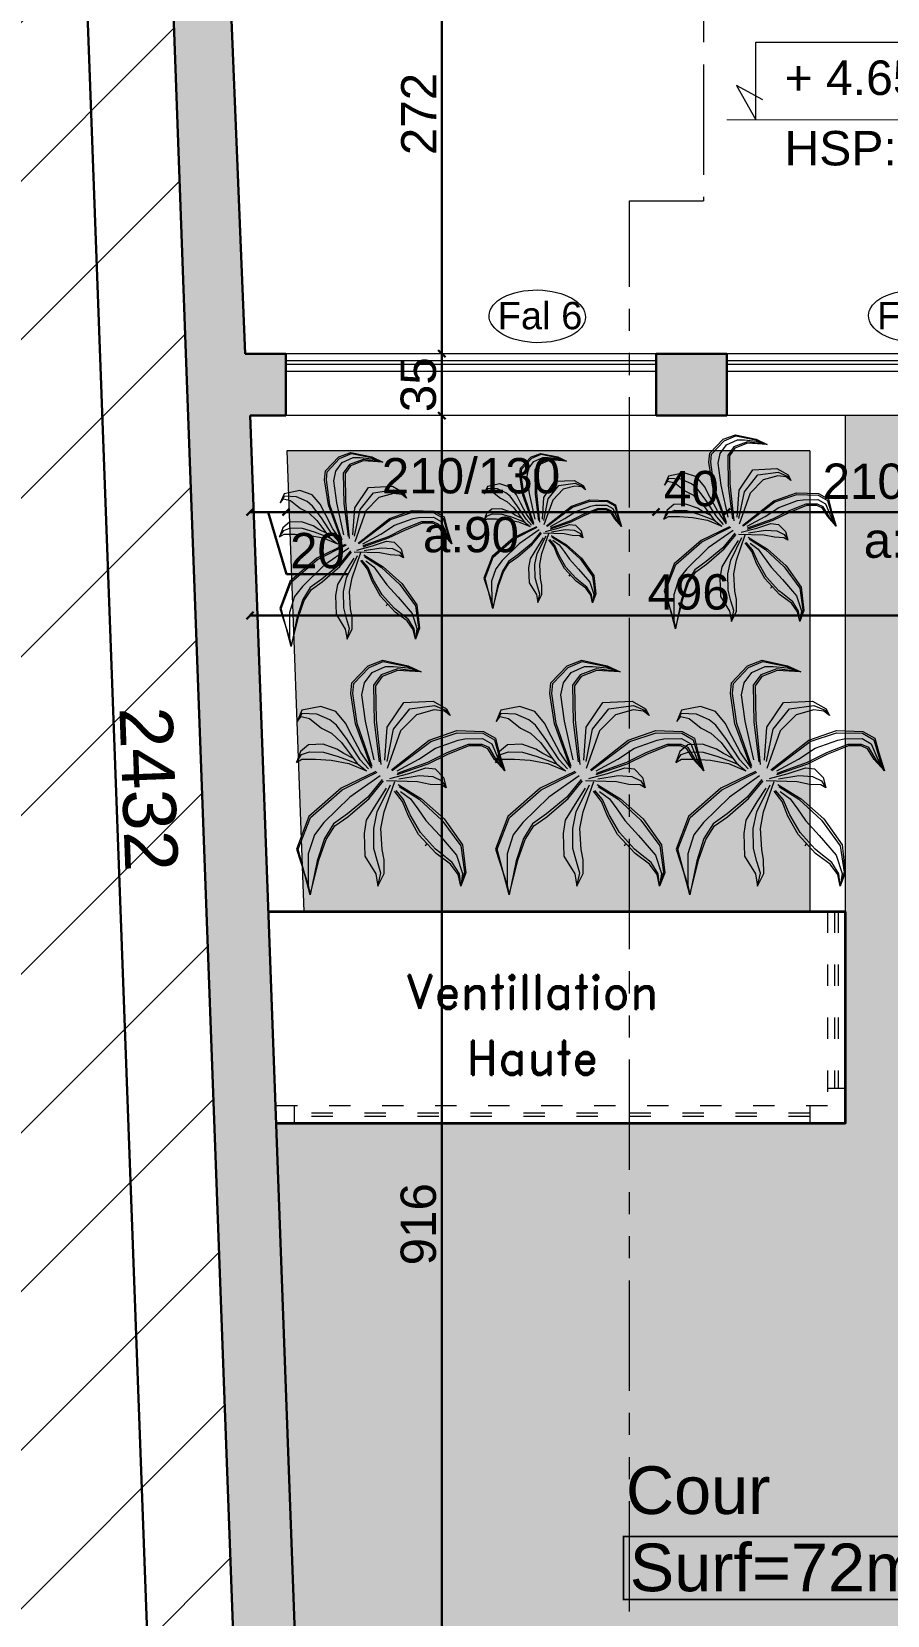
# Model space of a CAD drawing. Header units: millimetres. Extents: x 2804 to 3317, y 6834 to 7064.
# Drawn here: x 2885.53 to 2890.37, y 6927.94 to 6936.91 of the extents above; entities that cross this region are included whole.
import ezdxf
from ezdxf.enums import TextEntityAlignment as Align

# ---------------------------------------------------------------- set-up
doc = ezdxf.new("R2010")
doc.units = ezdxf.units.MM
doc.header["$PDMODE"] = 1
doc.linetypes.add('ACAD_ISO03W100', pattern=[30, 12, -18])
doc.linetypes.add('PHANTOM2', pattern=[1.25, 0.625, -0.125, 0.125, -0.125, 0.125, -0.125])
for name, color, linetype, lineweight in [('cotation', 3, 'Continuous', 30), ('Legende', 7, 'Continuous', 30), ('menuise', 50, 'Continuous', 18), ('PORT-FEN', 2, 'Continuous', 0), ('SECU', 230, 'Continuous', 35), ('SECURITE', 2, 'Continuous', 0), ('structure grt', 150, 'Continuous', 0), ('texte', 3, 'Continuous', 9), ('Urb-verde-04', 82, 'Continuous', 0), ('zin fin', 6, 'Continuous', 9), ('Zin inter', 80, 'ACAD_ISO03W100', 5), ('zin menuiserie', 150, 'Continuous', 5), ('Zin mur', 30, 'Continuous', 30)]:
    doc.layers.add(name, color=color, linetype=linetype, lineweight=lineweight)
doc.layers.add('zin hatch mur', color=8, linetype='Continuous')
doc.layers.add('zin texte', color=33, linetype='Continuous')
doc.styles.add('ARIAL', font='arial.ttf')
doc.styles.add('PsikTxtStyle', font='arial.ttf')
doc.styles.add('ROMAND', font='ROMAND.shx')
doc.styles.get("Standard").update_dxf_attribs({"font": 'arial.ttf'})
doc.dimstyles.new('cotation 100', dxfattribs={"dimtxt": 0.2, "dimasz": 0.04, "dimexe": 0, "dimexo": 0, "dimgap": 0.03, "dimtad": 1, "dimdec": 0, "dimlfac": 100, "dimdsep": 46, "dimtxsty": 'ARIAL', "dimblk": 'OBLIQUE', "dimcen": 0.09, "dimse1": 1, "dimse2": 1, "dimclrd": 256, "dimclre": 256, "dimclrt": 256, "dimadec": 3, "dimazin": 2, "dimtfac": 1, "dimtdec": 0, "dimtofl": 0, "dimtmove": 1, "dimatfit": 3, "dimfxl": 0, "dimtolj": 1, "dimtzin": 0, "dimlwd": -1, "dimlwe": -1, "dimarcsym": 0})

# ---------------------------------------------------------------- blocks, each defined once
blk = doc.blocks.new('_Oblique')
at = {"color": 0, "linetype": 'ByBlock', "lineweight": -2}
blk.add_line((-0.5, -0.5), (0.5, 0.5), dxfattribs=at)
blk = doc.blocks.new('*D264')
at = {"layer": 'cotation', "transparency": 16777216}
blk.add_line((2887.8508, 6934.7357), (2887.8508, 6925.5806), dxfattribs=at)
at = {"layer": 'Defpoints', "color": 0, "transparency": 16777216}
for p in [(2889.4632, 6934.7357), (2887.8508, 6925.5806), (2889.4632, 6925.5806)]:
    blk.add_point(p, dxfattribs=at)
at = {"layer": 'cotation', "transparency": 16777216, "xscale": 0.04, "yscale": 0.04, "zscale": 0.04}
for p, rotation in [((2887.8508, 6934.7357), 90), ((2887.8508, 6925.5806), 270)]:
    blk.add_blockref('_Oblique', p, dxfattribs=dict(at, rotation=rotation))
at = {"layer": 'cotation', "transparency": 16777216, "insert": (2887.7187, 6930.1581), "char_height": 0.2, "attachment_point": 5, "rotation": 90, "style": 'ARIAL'}
blk.add_mtext('\\A1;916', dxfattribs=at)
blk = doc.blocks.new('*D266')
at = {"layer": 'cotation', "transparency": 16777216}
blk.add_line((2887.8508, 6935.0857), (2887.8508, 6937.8007), dxfattribs=at)
at = {"layer": 'Defpoints', "color": 0, "transparency": 16777216}
for p in [(2887.5256, 6937.8007), (2887.8508, 6937.8007), (2888.1075, 6935.0857)]:
    blk.add_point(p, dxfattribs=at)
at = {"layer": 'cotation', "transparency": 16777216, "xscale": 0.04, "yscale": 0.04, "zscale": 0.04}
for p, rotation in [((2887.8508, 6937.8007), 90), ((2887.8508, 6935.0857), 270)]:
    blk.add_blockref('_Oblique', p, dxfattribs=dict(at, rotation=rotation))
at = {"layer": 'cotation', "transparency": 16777216, "insert": (2887.7204, 6936.4432), "char_height": 0.2, "attachment_point": 5, "rotation": 90, "style": 'ARIAL'}
blk.add_mtext('\\A1;272', dxfattribs=at)
blk = doc.blocks.new('*D290')
at = {"layer": 'cotation', "transparency": 16777216}
for p, q in [((2886.7652, 6934.1894), (2886.9681, 6934.1894)), ((2886.8667, 6934.1894), (2886.9721, 6933.8381)), ((2886.9721, 6933.8381), (2887.3213, 6933.8381))]:
    blk.add_line(p, q, dxfattribs=at)
at = {"layer": 'Defpoints', "color": 0, "transparency": 16777216}
for p in [(2886.7652, 6934.7357), (2886.9681, 6934.7357), (2886.9681, 6934.1894)]:
    blk.add_point(p, dxfattribs=at)
at = {"layer": 'cotation', "transparency": 16777216, "xscale": 0.04, "yscale": 0.04, "zscale": 0.04, "rotation": 180}
blk.add_blockref('_Oblique', (2886.7652, 6934.1894), dxfattribs=at)
at = {"layer": 'cotation', "transparency": 16777216, "xscale": 0.04, "yscale": 0.04, "zscale": 0.04}
blk.add_blockref('_Oblique', (2886.9681, 6934.1894), dxfattribs=at)
at = {"layer": 'cotation', "transparency": 16777216, "insert": (2887.1467, 6933.9702), "char_height": 0.2, "attachment_point": 5, "style": 'ARIAL'}
blk.add_mtext('\\A1;20', dxfattribs=at)
blk = doc.blocks.new('*D288')
at = {"layer": 'cotation', "transparency": 16777216}
blk.add_line((2885.5598, 6944.7665), (2886.4543, 6920.4628), dxfattribs=at)
at = {"layer": 'Defpoints', "color": 0, "transparency": 16777216}
for p in [(2886.0452, 6944.7843), (2886.4543, 6920.4628), (2886.9398, 6920.4806)]:
    blk.add_point(p, dxfattribs=at)
at = {"layer": 'cotation', "transparency": 16777216, "xscale": 0.04, "yscale": 0.04, "zscale": 0.04}
for p, rotation in [((2885.5598, 6944.7665), 92.10789544085397), ((2886.4543, 6920.4628), 272.107895440854)]:
    blk.add_blockref('_Oblique', p, dxfattribs=dict(at, rotation=rotation))
at = {"layer": 'cotation', "transparency": 16777216, "insert": (2886.1902, 6932.6214), "char_height": 0.3, "attachment_point": 5, "rotation": 272.1079, "style": 'ARIAL'}
blk.add_mtext('\\A1;2432', dxfattribs=at)
blk = doc.blocks.new('ARB-C2')
for p, q in [((-0.869, 1.902), (-0.565, 2.221)), ((-0.832, 1.886), (-0.547, 2.185)), ((-0.631, 1.901), (-0.488, 2.095)), ((-0.565, 2.221), (-0.29, 2.322)), ((-0.547, 2.185), (-0.282, 2.297)), ((-0.488, 2.095), (-0.238, 2.208)), ((-0.017, 2.163), (-0.321, 2.05)), ((-0.015, 2.134), (-0.3, 2.018)), ((-0.29, 2.322), (0.184, 2.221)), ((-0.282, 2.297), (0.174, 2.208)), ((-0.238, 2.208), (-0.086, 2.208)), ((-0.086, 2.208), (0.184, 2.178)), ((0.431, 2.105), (-0.017, 2.163)), ((0.431, 2.105), (-0.015, 2.134)), ((0.174, 2.208), (0.431, 2.105)), ((0.184, 2.221), (0.431, 2.105)), ((0.184, 2.178), (0.431, 2.105)), ((-0.887, 1.7), (-0.869, 1.902)), ((-0.847, 1.699), (-0.832, 1.886)), ((-0.68, 1.676), (-0.631, 1.901)), ((-0.321, 2.05), (-0.464, 1.856)), ((-0.464, 1.856), (-0.449, 1.167)), ((-0.3, 2.018), (-0.423, 1.844)), ((-0.423, 1.844), (-0.413, 1.208)), ((-0.802, 1.136), (-0.887, 1.7)), ((-0.768, 1.138), (-0.847, 1.699)), ((-0.611, 1.183), (-0.68, 1.676)), ((-0.205, 1.069), (0.104, 1.531)), ((0.104, 1.531), (0.651, 1.555)), ((0.651, 1.555), (0.904, 1.411)), ((-1.804, 1.387), (-1.892, 1.179)), ((-1.806, 1.329), (-1.892, 1.179)), ((-1.892, 1.179), (-1.817, 1.272)), ((-1.817, 1.272), (-1.66, 1.231)), ((-1.521, 1.316), (-1.806, 1.329)), ((-1.449, 1.46), (-1.804, 1.387)), ((-1.66, 1.231), (-1.435, 1.054)), ((-1.282, 1.209), (-1.521, 1.316)), ((-1.169, 1.366), (-1.449, 1.46)), ((-1.158, 1.108), (-1.282, 1.209)), ((-0.985, 1.148), (-1.169, 1.366)), ((-0.413, 1.208), (-0.328, 0.37)), ((-0.086, 1.031), (0.218, 1.411)), ((0.342, 1.304), (0.044, 1.001)), ((0.218, 1.411), (0.676, 1.478)), ((0.671, 1.395), (0.342, 1.304)), ((0.864, 1.372), (0.671, 1.395)), ((0.676, 1.478), (0.884, 1.387)), ((0.969, 1.289), (0.864, 1.372)), ((0.884, 1.387), (0.969, 1.289)), ((0.904, 1.411), (0.969, 1.289)), ((-1.435, 1.054), (-1.251, 0.96)), ((-1.251, 0.96), (-1.06, 0.784)), ((-0.959, 0.838), (-1.158, 1.108)), ((-0.862, 0.899), (-0.985, 1.148)), ((-0.698, 0.596), (-0.862, 0.899)), ((-0.508, 0.327), (-0.802, 1.136)), ((-0.488, 0.337), (-0.768, 1.138)), ((-0.449, 0.457), (-0.611, 1.183)), ((-0.449, 1.167), (-0.356, 0.42)), ((-0.25, 0.455), (-0.205, 1.069)), ((-0.21, 0.425), (-0.086, 1.031)), ((0.044, 1.001), (-0.205, 0.296)), ((0.578, 0.827), (1.097, 1.007)), ((0.607, 0.801), (1.101, 0.967)), ((1.097, 1.007), (1.592, 0.989)), ((1.101, 0.967), (1.583, 0.956)), ((1.583, 0.956), (1.798, 0.836)), ((1.592, 0.989), (1.817, 0.863)), ((-1.831, 0.617), (-1.906, 0.409)), ((-1.681, 0.743), (-1.831, 0.617)), ((-1.809, 0.558), (-1.661, 0.612)), ((-1.408, 0.752), (-1.681, 0.743)), ((-1.661, 0.612), (-1.398, 0.604)), ((-1.149, 0.659), (-1.408, 0.752)), ((-1.398, 0.604), (-1.122, 0.524)), ((-1.019, 0.576), (-1.149, 0.659)), ((-1.06, 0.784), (-0.766, 0.388)), ((-0.712, 0.46), (-0.959, 0.838)), ((-0.494, 0.305), (-0.698, 0.596)), ((-0.129, 0.27), (0.578, 0.827)), ((-0.111, 0.262), (0.607, 0.801)), ((0.385, 0.474), (0.698, 0.675)), ((0.698, 0.675), (1.12, 0.83)), ((1.308, 0.749), (0.909, 0.589)), ((1.321, 0.72), (0.92, 0.558)), ((1.12, 0.83), (1.244, 0.852)), ((1.244, 0.852), (1.579, 0.858)), ((1.568, 0.749), (1.308, 0.749)), ((1.557, 0.72), (1.321, 0.72)), ((1.675, 0.666), (1.557, 0.72)), ((1.7, 0.693), (1.568, 0.749)), ((1.579, 0.858), (1.749, 0.761)), ((1.804, 0.468), (1.675, 0.666)), ((1.839, 0.457), (1.7, 0.693)), ((1.749, 0.761), (1.873, 0.468)), ((1.798, 0.836), (1.903, 0.48)), ((1.817, 0.863), (1.887, 0.593)), ((1.887, 0.593), (1.994, 0.252)), ((-1.906, 0.409), (-1.809, 0.558)), ((-1.906, 0.409), (-1.804, 0.472)), ((-1.804, 0.472), (-1.551, 0.472)), ((-1.551, 0.472), (-1.257, 0.451)), ((-1.257, 0.451), (-0.923, 0.388)), ((-1.122, 0.524), (-0.885, 0.433)), ((-0.848, 0.492), (-1.019, 0.576)), ((-0.923, 0.388), (-0.596, 0.253)), ((-0.885, 0.433), (-0.737, 0.371)), ((-0.766, 0.388), (-0.596, 0.253)), ((-0.555, 0.289), (-0.712, 0.46)), ((0.555, 0.378), (-0.024, 0.18)), ((-0.021, 0.256), (0.385, 0.474)), ((0.548, 0.411), (-0.021, 0.204)), ((0.195, 0.205), (0.517, 0.312)), ((0.517, 0.312), (0.688, 0.291)), ((0.909, 0.589), (0.548, 0.411)), ((0.92, 0.558), (0.555, 0.378)), ((1.994, 0.252), (1.804, 0.468)), ((1.994, 0.252), (1.839, 0.457)), ((1.873, 0.468), (1.994, 0.252)), ((1.903, 0.48), (1.994, 0.252)), ((-0.42, 0.24), (-1.066, -0.072)), ((-1.047, -0.1), (-0.394, 0.228)), ((-0.34, 0.157), (-0.905, -0.237)), ((-0.301, 0.094), (-0.571, -0.237)), ((-0.546, -0.263), (-0.275, 0.064)), ((-0.266, -0.516), (-0.066, 0.053)), ((0.363, 0.046), (-0.221, 0.067)), ((-0.157, 0.113), (0.195, 0.205)), ((0, 0), (0.436, -0.269)), ((0.01, 0.103), (0.393, 0.164)), ((0.594, 0), (0.363, 0.046)), ((0.393, 0.164), (0.648, 0.148)), ((0.806, -0.01), (0.594, 0)), ((0.648, 0.148), (0.815, 0.067)), ((0.688, 0.291), (0.849, 0.129)), ((0.815, 0.067), (0.896, -0.066)), ((0.849, 0.129), (0.896, -0.066)), ((-1.066, -0.072), (-1.673, -0.6)), ((-1.641, -0.618), (-1.047, -0.1)), ((-0.905, -0.237), (-1.39, -0.713)), ((-0.571, -0.237), (-0.948, -0.549)), ((-0.941, -0.608), (-0.546, -0.263)), ((-0.395, -0.516), (-0.146, -0.008)), ((-0.226, -0.069), (-0.39, -0.327)), ((0.082, -0.323), (-0.071, -0.126)), ((0.1, -0.286), (-0.042, -0.116)), ((0.019, -0.037), (0.392, -0.279)), ((0.044, -0.131), (0.228, -0.271)), ((0.223, -0.567), (0.1, -0.286)), ((0.228, -0.271), (0.366, -0.458)), ((0.392, -0.279), (0.816, -0.668)), ((0.436, -0.269), (0.861, -0.646)), ((0.896, -0.066), (0.806, -0.01)), ((-0.948, -0.549), (-1.211, -0.739)), ((-0.39, -0.327), (-0.598, -0.668)), ((-0.459, -0.827), (-0.395, -0.516)), ((-0.325, -0.827), (-0.266, -0.516)), ((0.189, -0.592), (0.082, -0.323)), ((0.378, -0.935), (0.189, -0.592)), ((0.418, -0.902), (0.223, -0.567)), ((0.366, -0.458), (0.519, -0.676)), ((-1.673, -0.6), (-1.905, -1.211)), ((-1.871, -1.215), (-1.641, -0.618)), ((-1.39, -0.713), (-1.57, -0.943)), ((-1.211, -0.739), (-1.382, -1.011)), ((-1.35, -1.031), (-1.186, -0.778)), ((-1.186, -0.778), (-0.941, -0.608)), ((-0.598, -0.668), (-0.638, -0.918)), ((-0.454, -1.199), (-0.459, -0.827)), ((-0.301, -1.221), (-0.325, -0.827)), ((0.519, -0.676), (0.775, -0.956)), ((0.816, -0.668), (1.169, -1.152)), ((0.861, -0.646), (1.203, -1.132)), ((-1.57, -0.943), (-1.685, -1.299)), ((-1.382, -1.011), (-1.518, -1.43)), ((-1.479, -1.398), (-1.35, -1.031)), ((-0.638, -0.918), (-0.624, -1.343)), ((0.708, -1.294), (0.378, -0.935)), ((0.698, -1.213), (0.418, -0.902)), ((0.512, -1.151), (0.537, -1.108)), ((0.775, -0.956), (1.092, -1.322)), ((1.169, -1.152), (1.24, -1.642)), ((1.203, -1.132), (1.262, -1.654)), ((-1.905, -1.211), (-1.683, -1.887)), ((-1.647, -2.069), (-1.871, -1.215)), ((-1.685, -1.299), (-1.683, -1.887)), ((-1.647, -2.069), (-1.479, -1.398)), ((-1.518, -1.43), (-1.647, -2.069)), ((-0.624, -1.343), (-0.42, -1.676)), ((-0.39, -1.441), (-0.454, -1.199)), ((-0.325, -1.661), (-0.39, -1.441)), ((-0.266, -1.411), (-0.301, -1.221)), ((-0.261, -1.669), (-0.266, -1.411)), ((0.775, -1.276), (0.698, -1.213)), ((0.979, -1.492), (0.708, -1.294)), ((1.01, -1.463), (0.775, -1.276)), ((1.143, -1.673), (1.01, -1.463)), ((1.092, -1.322), (1.204, -1.666)), ((-0.42, -1.676), (-0.38, -1.904)), ((-0.38, -1.904), (-0.325, -1.661)), ((-0.38, -1.904), (-0.261, -1.669)), ((1.12, -1.689), (0.979, -1.492)), ((1.168, -1.905), (1.12, -1.689)), ((1.168, -1.905), (1.143, -1.673)), ((1.24, -1.642), (1.168, -1.905)), ((1.262, -1.654), (1.168, -1.905)), ((1.204, -1.666), (1.168, -1.905)), ((-1.683, -1.887), (-1.647, -2.069))]:
    blk.add_line(p, q)
blk = doc.blocks.new('ss rdc')
at = {"layer": 'SECU', "color": 2, "linetype": 'Continuous'}
for p, q in [((2647.69, 6727.9416), (2644.4286, 6727.9416)), ((2647.69, 6727.9416), (2647.69, 6726.7416)), ((2647.69, 6726.7416), (2644.4728, 6726.7416))]:
    blk.add_line(p, q, dxfattribs=at)
at = {"layer": 'SECURITE', "color": 252, "true_color": 0x939598, "style": 'ROMAND'}
for s, p in [('Ventillation', (2645.9187, 6727.3915)), ('Haute', (2645.9187, 6727.0187))]:
    blk.add_text(s, height=0.19125, dxfattribs=at).set_placement(p, align=Align.CENTER)
blk = doc.blocks.new('*D662')
at = {"layer": 'cotation', "transparency": 16777216}
blk.add_line((2886.9681, 6934.1894), (2889.0632, 6934.1894), dxfattribs=at)
at = {"layer": 'Defpoints', "color": 0, "transparency": 16777216}
for p in [(2886.9681, 6934.7357), (2889.0632, 6934.7357), (2889.0632, 6934.1894)]:
    blk.add_point(p, dxfattribs=at)
at = {"layer": 'cotation', "transparency": 16777216, "xscale": 0.04, "yscale": 0.04, "zscale": 0.04}
for p, rotation in [((2886.9681, 6934.1894), 179.9999999987944), ((2889.0632, 6934.1894), 359.9999999987943)]:
    blk.add_blockref('_Oblique', p, dxfattribs=dict(at, rotation=rotation))
at = {"layer": 'cotation', "transparency": 16777216, "insert": (2888.0156, 6934.2274), "char_height": 0.2, "attachment_point": 5, "rotation": 360, "style": 'ARIAL'}
blk.add_mtext('\\A1;210/130\\Pa:90', dxfattribs=at)
blk = doc.blocks.new('*D663')
at = {"layer": 'cotation', "transparency": 16777216}
blk.add_line((2889.0632, 6934.1894), (2889.4632, 6934.1894), dxfattribs=at)
at = {"layer": 'Defpoints', "color": 0, "transparency": 16777216}
for p in [(2889.0632, 6934.7357), (2889.4632, 6934.7357), (2889.4632, 6934.1894)]:
    blk.add_point(p, dxfattribs=at)
at = {"layer": 'cotation', "transparency": 16777216, "xscale": 0.04, "yscale": 0.04, "zscale": 0.04}
for p, rotation in [((2889.0632, 6934.1894), 179.9999999987944), ((2889.4632, 6934.1894), 359.9999999987943)]:
    blk.add_blockref('_Oblique', p, dxfattribs=dict(at, rotation=rotation))
at = {"layer": 'cotation', "transparency": 16777216, "insert": (2889.2632, 6934.3215), "char_height": 0.2, "attachment_point": 5, "rotation": 360, "style": 'ARIAL'}
blk.add_mtext('\\A1;40', dxfattribs=at)
blk = doc.blocks.new('*D664')
at = {"layer": 'cotation', "transparency": 16777216}
blk.add_line((2889.4632, 6934.1894), (2891.5582, 6934.1894), dxfattribs=at)
at = {"layer": 'Defpoints', "color": 0, "transparency": 16777216}
for p in [(2889.4632, 6934.7357), (2891.5582, 6934.7357), (2891.5582, 6934.1894)]:
    blk.add_point(p, dxfattribs=at)
at = {"layer": 'cotation', "transparency": 16777216, "xscale": 0.04, "yscale": 0.04, "zscale": 0.04}
for p, rotation in [((2889.4632, 6934.1894), 179.9999999987944), ((2891.5582, 6934.1894), 359.9999999987943)]:
    blk.add_blockref('_Oblique', p, dxfattribs=dict(at, rotation=rotation))
at = {"layer": 'cotation', "transparency": 16777216, "insert": (2890.5107, 6934.1962), "char_height": 0.2, "attachment_point": 5, "rotation": 360, "style": 'ARIAL'}
blk.add_mtext('\\A1;210/130\\Pa:90', dxfattribs=at)
blk = doc.blocks.new('*D674')
at = {"layer": 'cotation', "transparency": 16777216}
blk.add_line((2886.7652, 6933.6043), (2891.7296, 6933.6043), dxfattribs=at)
at = {"layer": 'Defpoints', "color": 0, "transparency": 16777216}
for p in [(2886.7652, 6934.7357), (2891.7296, 6934.7357), (2891.7296, 6933.6043)]:
    blk.add_point(p, dxfattribs=at)
at = {"layer": 'cotation', "transparency": 16777216, "xscale": 0.04, "yscale": 0.04, "zscale": 0.04, "rotation": 180}
blk.add_blockref('_Oblique', (2886.7652, 6933.6043), dxfattribs=at)
at = {"layer": 'cotation', "transparency": 16777216, "xscale": 0.04, "yscale": 0.04, "zscale": 0.04}
blk.add_blockref('_Oblique', (2891.7296, 6933.6043), dxfattribs=at)
at = {"layer": 'cotation', "transparency": 16777216, "insert": (2889.2474, 6933.7364), "char_height": 0.2, "attachment_point": 5, "style": 'ARIAL'}
blk.add_mtext('\\A1;496', dxfattribs=at)
blk = doc.blocks.new('*D706')
at = {"layer": 'cotation', "transparency": 16777216}
blk.add_line((2887.8508, 6934.7357), (2887.8508, 6935.0857), dxfattribs=at)
at = {"layer": 'Defpoints', "color": 0, "transparency": 16777216}
for p in [(2887.8508, 6935.0857), (2888.1075, 6935.0857), (2889.4632, 6934.7357)]:
    blk.add_point(p, dxfattribs=at)
at = {"layer": 'cotation', "transparency": 16777216, "xscale": 0.04, "yscale": 0.04, "zscale": 0.04}
for p, rotation in [((2887.8508, 6935.0857), 90), ((2887.8508, 6934.7357), 270)]:
    blk.add_blockref('_Oblique', p, dxfattribs=dict(at, rotation=rotation))
at = {"layer": 'cotation', "transparency": 16777216, "insert": (2887.7187, 6934.9107), "char_height": 0.2, "attachment_point": 5, "rotation": 90, "style": 'ARIAL'}
blk.add_mtext('\\A1;35', dxfattribs=at)
blk = doc.blocks.new('fal6')
at = {"layer": 'menuise'}
blk.add_ellipse((2848.3911, 7006.8449), major_axis=(-0.2729, 0.0047), ratio=0.546469, start_param=-1.570796, end_param=4.712389, dxfattribs=at)
at = {"layer": 'menuise', "insert": (2848.1667, 7006.9262), "char_height": 0.1544, "width": 2.341262, "attachment_point": 1, "style": 'PsikTxtStyle'}
blk.add_mtext('Fal 6', dxfattribs=at)

msp = doc.modelspace()

# ---------------------------------------------------------------- hatches: boundary and pattern name
at = {"layer": 'Urb-verde-04', "true_color": 0xa3b569}
h = msp.add_hatch(color=73, dxfattribs=at)
h.dxf.hatch_style = 1
h.paths.add_polyline_path([(2887.0688, 6931.9276), (2889.9334, 6931.9276), (2889.9334, 6934.5357), (2886.9727, 6934.5357)])
h.paths.add_polyline_path([(2895.4379, 6927.4677), (2895.4379, 6925.7712), (2897.1609, 6925.7712), (2897.1609, 6927.4677)])
at = {"layer": 'Urb-verde-04', "true_color": 0x0e3800}
h = msp.add_hatch(dxfattribs=at)
h.set_pattern_fill('AR-CONC', color=88, scale=0.002)
h.set_pattern_definition([(50, (30.61716, -234.95615), (0.364369338, -0.031878171), [0.0381, -0.4191]), (355, (30.61716, -234.95615), (-0.070486843, 0.38211369), [0.03048, -0.335281168]), (100.4514447, (30.64752, -234.9588), (0.293882494, 0.350235504), [0.032380018, -0.35618049]), (46.1842, (30.61716, -234.85455), (0.542158082, -0.084084656), [0.05715, -0.62865]), (96.635558, (30.66234, -234.86155), (0.474808268, 0.49485225), [0.048570046, -0.534271216]), (351.184151, (30.61716, -234.85455), (0.47480827, 0.49485225), [0.045719934, -0.502919464]), (21, (30.66796, -234.87995), (0.303228783, -0.204530396), [0.0381, -0.4191]), (326, (30.66796, -234.87995), (0.123604057, 0.368375932), [0.03048, -0.33528]), (71.451445, (30.69323, -234.897), (0.426832839, 0.163845538), [0.032380018, -0.356179875]), (37.5, (30.61716, -234.95615), (0.0061772065, 0.1691100777), [0, -0.331216, 0, -0.34036, 0, -0.33655]), (7.5, (30.61716, -234.95615), (0.133639325, 0.2003611496), [0, -0.194056, 0, -0.323596, 0, -0.12827]), (327.5, (30.50387, -234.95615), (0.2711811903, -0.011457488), [0, -0.127, 0, -0.39624, 0, -0.52578]), (317.5, (30.45307, -234.95615), (0.296258363, 0.050852982), [0, -0.1651, 0, -0.263144, 0, -0.37338])])
h.paths.add_polyline_path([(2889.9334, 6931.9235), (2889.9334, 6933.7397), (2889.9339, 6933.7397), (2889.933, 6934.5357), (2886.9727, 6934.5357), (2887.0688, 6931.9276)])
h.paths.add_polyline_path([(2895.4379, 6927.4677), (2895.4379, 6925.7712), (2897.1609, 6925.7712), (2897.1609, 6927.4677)])
at = {"layer": 'zin hatch mur'}
h = msp.add_hatch(color=256, dxfattribs=at)
h.dxf.hatch_style = 1
h.paths.add_polyline_path([(2888.454, 6938.5107), (2889.054, 6938.5107), (2889.054, 6937.9007), (2888.454, 6937.9007)], flags=16)
h.paths.add_polyline_path([(2888.504, 6938.4607), (2889.004, 6938.4607), (2889.004, 6938.0607), (2888.934, 6938.3907)], flags=0)
h.paths.add_polyline_path([(2892.8595, 6937.9007), (2892.8595, 6937.8007), (2893.0009, 6937.8007), (2894.0609, 6938.8607), (2893.0009, 6939.9207), (2892.9595, 6939.8207), (2893.9195, 6938.8607), (2892.9595, 6937.9007)])
h.paths.add_polyline_path([(2886.7256, 6937.8007), (2886.7256, 6937.9007), (2886.6285, 6937.9007), (2886.6285, 6939.8207), (2887.454, 6939.8207), (2887.454, 6939.9207), (2886.5725, 6939.9206), (2886.4214, 6944.3357), (2886.9454, 6944.3375), (2886.9451, 6944.7876), (2886.0451, 6944.7843), (2886.3488, 6936.5334), (2886.6779, 6936.5334), (2886.6211, 6937.8007)])
h.paths.add_polyline_path([(2887.5256, 6937.9007), (2887.5256, 6937.8007), (2891.9595, 6937.8007), (2891.9595, 6937.9007), (2890.7359, 6937.9007), (2890.7359, 6938.0007), (2890.6359, 6938.0007), (2890.6359, 6937.9007), (2889.154, 6937.9007), (2889.154, 6938.6107), (2888.454, 6938.6107), (2888.454, 6939.8207), (2890.6359, 6939.8207), (2890.6359, 6938.8007), (2890.7359, 6938.8007), (2890.7359, 6939.8207), (2892.9594, 6939.8207), (2893.0009, 6939.9207), (2887.454, 6939.9207), (2887.454, 6939.8207), (2888.354, 6939.8207), (2888.354, 6937.9007)])
h = msp.add_hatch(color=256, dxfattribs=at)
h.dxf.hatch_style = 1
h.paths.add_polyline_path([(2886.7652, 6934.7357), (2886.9681, 6934.7357), (2886.9681, 6935.0857), (2886.7376, 6935.0857), (2886.6779, 6936.5334), (2886.3488, 6936.5334), (2886.415, 6934.7357), (2886.7186, 6926.4881), (2887.0689, 6926.4881)])
h.paths.add_polyline_path([(2889.4632, 6935.0857), (2889.0632, 6935.0857), (2889.0632, 6934.7357), (2889.4632, 6934.7357)])
h.paths.add_polyline_path([(2892.3369, 6935.0857), (2891.8746, 6935.0857), (2891.5582, 6935.0857), (2891.5582, 6934.7357), (2891.7296, 6934.7357), (2891.9997, 6934.4656), (2892.2663, 6934.7323)])
at = {"layer": 'zin menuiserie'}
h = msp.add_hatch(dxfattribs=at)
h.set_pattern_fill('ANSI31', scale=0.2)
h.set_pattern_definition([(45, (0, -32.72725), (-0.449012806, 0.449012806), [])])
h.paths.add_polyline_path([(2907.4175, 6920.4837), (2908.6316, 6920.4875), (2908.6002, 6914.7507), (2881.3174, 6914.7507), (2881.3174, 6944.7842), (2886.0451, 6944.7843), (2886.9398, 6920.4806)])
at = {"layer": 'zin menuiserie', "true_color": 0xdbdbdb}
h = msp.add_hatch(color=254, dxfattribs=at)
h.dxf.hatch_style = 1
h.paths.add_polyline_path([(2893.4375, 6924.886), (2893.4379, 6924.5859), (2897.3609, 6924.5859), (2897.3609, 6925.5857), (2895.2379, 6925.5857), (2895.2379, 6927.6677), (2897.3609, 6927.6677), (2897.3609, 6929.1044), (2896.313, 6930.1523), (2895.069, 6928.9082), (2893.2528, 6928.9082), (2891.5334, 6930.6276), (2891.5334, 6932.4438), (2892.7775, 6933.6878), (2891.7296, 6934.7357), (2890.1334, 6934.7357), (2890.1333, 6930.7276), (2886.9163, 6930.7276), (2887.1023, 6925.5806), (2892.2374, 6925.5809), (2892.2383, 6924.8858)])

# ---------------------------------------------------------------- linework, layer by layer
at = {"layer": 'Legende'}
msp.add_lwpolyline([(2890.1334, 6931.9276), (2890.1334, 6930.7276), (2886.9162, 6930.7276)], dxfattribs=at)
at = {"layer": 'PORT-FEN'}
msp.add_lwpolyline([(2889.6669, 6936.5233), (2889.5191, 6936.6044), (2889.6279, 6936.4098), (2889.6279, 6936.8507), (2891.3414, 6936.8507), (2891.3414, 6936.4098)], dxfattribs=at)
at = {"layer": 'PORT-FEN', "const_width": 0.00566}
msp.add_lwpolyline([(2891.4794, 6936.4098), (2889.4631, 6936.4098)], dxfattribs=at)
at = {"layer": 'texte', "linetype": 'PHANTOM2', "lineweight": 9}
msp.add_line((2889.3327, 6946.7239), (2889.3327, 6935.9517), dxfattribs=at)
msp.add_lwpolyline([(2888.9128, 6919.2152), (2888.9128, 6935.9517), (2889.3327, 6935.9517)], dxfattribs=at)
at = {"layer": 'zin fin'}
for p, q in [((2891.5582, 6934.7357), (2886.9681, 6934.7357)), ((2890.1334, 6934.7357), (2890.1334, 6931.9276)), ((2886.9727, 6934.5357), (2887.0688, 6931.9276)), ((2889.9334, 6934.5357), (2886.9727, 6934.5357)), ((2889.9334, 6934.5357), (2889.9334, 6931.9276))]:
    msp.add_line(p, q, dxfattribs=at)
at = {"layer": 'Zin inter', "ltscale": 0.01}
for p, q in [((2890.0334, 6930.9276), (2890.1334, 6930.9276)), ((2887.0162, 6930.7276), (2887.0162, 6930.8276)), ((2889.9334, 6930.8276), (2889.9334, 6930.7276))]:
    msp.add_line(p, q, dxfattribs=at)
for points in [[(2890.0334, 6931.9276), (2890.0334, 6930.8276), (2886.9091, 6930.8276)], [(2890.0734, 6931.9276), (2890.0734, 6930.9276)], [(2890.0934, 6931.9276), (2890.0934, 6930.9276)], [(2889.9334, 6930.7876), (2887.0162, 6930.7876)], [(2889.9334, 6930.7676), (2887.0162, 6930.7676)]]:
    msp.add_lwpolyline(points, dxfattribs=at)
at = {"layer": 'zin menuiserie'}
for p, q in [((2889.0632, 6935.0857), (2886.9681, 6935.0857)), ((2889.0632, 6935.0457), (2886.9681, 6935.0457)), ((2889.0632, 6935.0257), (2886.9681, 6935.0257)), ((2891.5582, 6935.0857), (2889.4632, 6935.0857)), ((2891.5582, 6935.0457), (2889.4632, 6935.0457)), ((2891.5582, 6935.0257), (2889.4632, 6935.0257)), ((2889.0632, 6934.9857), (2886.9681, 6934.9857)), ((2891.5582, 6934.9857), (2889.4632, 6934.9857))]:
    msp.add_line(p, q, dxfattribs=at)
at = {"layer": 'Zin mur'}
for p, q in [((2886.0451, 6944.7843), (2886.404, 6935.0357)), ((2886.6256, 6937.8007), (2886.7376, 6935.0857)), ((2886.404, 6935.0357), (2887.1507, 6914.7507)), ((2886.9681, 6935.0857), (2886.7376, 6935.0857)), ((2886.9681, 6934.7357), (2886.9681, 6935.0857)), ((2889.4632, 6935.0857), (2889.0632, 6935.0857)), ((2889.0632, 6934.7357), (2889.0632, 6935.0857)), ((2889.4632, 6934.7357), (2889.4632, 6935.0857)), ((2886.7652, 6934.7357), (2887.1023, 6925.5806)), ((2886.9681, 6934.7357), (2886.7652, 6934.7357)), ((2889.4632, 6934.7357), (2889.0632, 6934.7357))]:
    msp.add_line(p, q, dxfattribs=at)
at = {"layer": 'zin texte', "const_width": 0.01}
msp.add_lwpolyline([(2888.8784, 6928.3899), (2890.6828, 6928.3899), (2890.6828, 6928.0332), (2888.8784, 6928.0332)], close=True, dxfattribs=at)

# ---------------------------------------------------------------- block references
at = {"layer": 'cotation'}
for p in [(40, -71.5472), (42.1476, -71.5472)]:
    msp.add_blockref('fal6', p, dxfattribs=at)
at = {"layer": 'SECURITE', "color": 214, "true_color": 0xa81592}
msp.add_blockref('ss rdc', (242.4434, 203.9859), dxfattribs=at)
at = {"layer": 'zin menuiserie'}
for p, xscale, yscale, zscale in [((2889.5846, 6934.0468), 0.25, 0.25, 0.25), ((2887.409, 6933.9467), 0.25, 0.25, 0.25), ((2888.4696, 6934.0577), 0.2, 0.2, 0.2), ((2887.604, 6932.6482), 0.3025, 0.3025, 0.3025), ((2888.7303, 6932.6482), 0.3025, 0.3025, 0.3025), ((2889.7525, 6932.6482), 0.3025, 0.3025, 0.3025)]:
    msp.add_blockref('ARB-C2', p, dxfattribs=dict(at, xscale=xscale, yscale=yscale, zscale=zscale))

# ---------------------------------------------------------------- texts
at = {"layer": 'structure grt', "ltscale": 0.5, "char_height": 0.195, "width": 13.746322, "attachment_point": 1}
for s, insert in [('{\\C1;+ 4.65 NGT}', (2889.7903, 6936.746)), ('{\\C1;HSP:2.80m}', (2889.7903, 6936.3471))]:
    msp.add_mtext(s, dxfattribs=dict(at, insert=insert))
at = {"layer": 'zin texte', "char_height": 0.27, "attachment_point": 1}
for s, insert in [('Cour', (2888.8928, 6928.7877)), ('Surf=72m²', (2888.9143, 6928.3505))]:
    msp.add_mtext_dynamic_manual_height_columns(s, width=34.103171, gutter_width=12.5, heights=[0], dxfattribs=dict(at, insert=insert))

# ---------------------------------------------------------------- dimensions: what is measured, and where the dimension line sits
at = {"layer": 'cotation'}
dim = msp.add_aligned_dim(p1=(2886.0452, 6944.7843), p2=(2886.9398, 6920.4806), distance=-0.4858, dimstyle='cotation 100', override={"dimtxt": 0.3}, dxfattribs=at)
dim.commit()
dim.dimension.update_dxf_attribs({"geometry": '*D288', "text_midpoint": (2886.1902, 6932.6214)})
for base, p1, p2, angle, picture, middle in [((2887.8508363, 6937.8006897), (2888.1074703, 6935.0856896), (2887.5256133, 6937.8006897), 90, '*D266', (2887.720427, 6936.4431897)), ((2887.8508, 6935.0857), (2889.4632, 6934.7357), (2888.1075, 6935.0857), 90, '*D706', (2887.7187, 6934.9107)), ((2887.8508, 6925.5806), (2889.4632, 6934.7357), (2889.4632, 6925.5806), 90, '*D264', (2887.7187, 6930.1581)), ((2889.4632, 6934.1894), (2889.0632, 6934.7357), (2889.4632, 6934.7357), 180, '*D663', (2889.2632, 6934.3215))]:
    dim = msp.add_linear_dim(base=base, p1=p1, p2=p2, angle=angle, dimstyle='cotation 100', dxfattribs=at)
    dim.commit()
    dim.dimension.update_dxf_attribs({"geometry": picture, "text_midpoint": middle})
for p2, distance, picture, middle in [((2886.9681, 6934.7357), -0.5463, '*D290', (2887.0021, 6933.9702)), ((2891.7296, 6934.7357), -1.1314, '*D674', (2889.2474, 6933.7364))]:
    dim = msp.add_aligned_dim(p1=(2886.7652, 6934.7357), p2=p2, distance=distance, dimstyle='cotation 100', dxfattribs=at)
    dim.commit()
    dim.dimension.update_dxf_attribs({"geometry": picture, "text_midpoint": middle})
for base, p1, p2, picture, middle in [((2889.0632, 6934.1894), (2886.9681, 6934.7357), (2889.0632, 6934.7357), '*D662', (2888.0156, 6933.9269)), ((2891.55822, 6934.1894), (2889.46317, 6934.73569), (2891.55822, 6934.73569), '*D664', (2890.5107, 6933.89568))]:
    dim = msp.add_linear_dim(base=base, p1=p1, p2=p2, angle=180, text='<>/130\\Pa:90', dimstyle='cotation 100', dxfattribs=at)
    dim.commit()
    dim.dimension.update_dxf_attribs({"geometry": picture, "text_midpoint": middle, "dimtype": 128})

doc.saveas('drawing.dxf')
